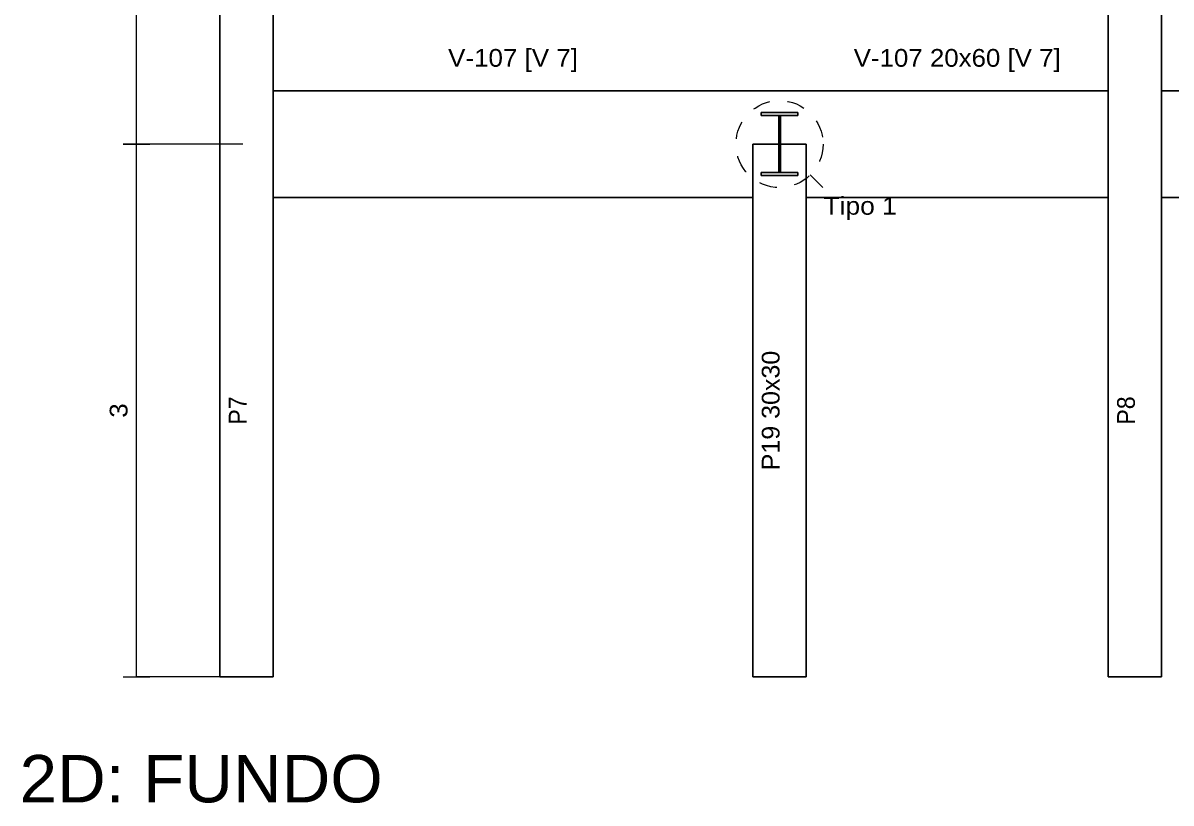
# Model space of a CAD drawing. Header units: millimetres. Extents: x 0 to 123, y 0 to 42.
# Drawn here: x 6.1 to 12.56, y 11.22 to 15.61 of the extents above; entities that cross this region are included whole.
import ezdxf
from ezdxf.enums import TextEntityAlignment as Align

# ---------------------------------------------------------------- set-up
doc = ezdxf.new("R2010")
doc.units = ezdxf.units.MM
doc.linetypes.add('CYPE_PUNTO', pattern=[0.075, 0, -0.075])
for name, color, linetype, lineweight in [('BARRAS_DE_ACO', 7, 'Continuous', 0), ('BARRAS_DE_CONCRETO', 7, 'Continuous', 0), ('COTAS', 13, 'Continuous', 0), ('MARCA_DE_LIGACAO_NO_DESENHO', 7, 'CYPE_PUNTO', 0), ('REFERENCIA_DAS_BARRAS', 2, 'Continuous', 0), ('TEXTO_DO_TIPO_DE_LIGACAO', 7, 'Continuous', 0), ('TITULOS', 9, 'Continuous', 0)]:
    doc.layers.add(name, color=color, linetype=linetype, lineweight=lineweight)
doc.styles.add('CYPETXT', font='arial.ttf', dxfattribs={"height": 0.2})

msp = doc.modelspace()

# ---------------------------------------------------------------- linework, layer by layer
at = {"layer": 'BARRAS_DE_ACO'}
for p, q in [((10.25847, 15.08772), (10.25847, 15.10452)), ((10.35627, 15.08772), (10.36567, 15.08772)), ((10.35627, 14.76732), (10.35627, 15.08772)), ((10.36567, 14.76732), (10.36567, 15.08772)), ((10.46347, 15.08772), (10.46347, 15.10452)), ((10.25847, 14.75052), (10.25847, 14.76732)), ((10.25847, 14.76732), (10.46347, 14.76732)), ((10.36567, 14.76732), (10.35627, 14.76732)), ((10.36567, 14.76732), (10.46281, 14.76732)), ((10.46347, 14.75052), (10.46347, 14.76727))]:
    msp.add_line(p, q, dxfattribs=at)
for points in [[(10.25847, 15.08772), (10.46347, 15.08772), (10.46347, 15.10452), (10.25847, 15.10452), (10.25847, 15.08772)], [(10.46347, 15.10452), (10.25847, 15.10452), (10.46347, 15.10452)], [(10.36567, 14.76732), (10.36567, 15.08772), (10.35627, 15.08772), (10.35627, 14.76732), (10.36567, 14.76732)], [(10.25847, 14.75052), (10.46347, 14.75052), (10.46347, 14.76732), (10.25847, 14.76732), (10.25847, 14.75052)]]:
    msp.add_lwpolyline(points, close=True, dxfattribs=at)
for points in [[(10.46347, 15.08772), (10.46347, 15.10452), (10.46347, 15.08772), (10.25847, 15.08772)], [(10.36567, 14.92752), (10.36567, 15.08772), (10.36567, 14.76732)], [(10.46347, 14.76732), (10.46347, 14.75052), (10.25847, 14.75052)]]:
    msp.add_lwpolyline(points, dxfattribs=at)
at = {"layer": 'BARRAS_DE_CONCRETO'}
for p, q in [((7.21097, 11.92752), (7.21097, 17.92752)), ((12.21097, 11.92752), (12.21097, 17.92752)), ((7.51097, 15.22752), (12.21097, 15.22752)), ((12.21097, 15.22752), (7.51097, 15.22752)), ((12.51097, 15.22752), (17.21097, 15.22752)), ((17.21097, 15.22752), (12.51097, 15.22752)), ((10.21097, 11.92752), (10.21097, 14.92752)), ((10.21097, 14.92752), (10.35627, 14.92752)), ((10.36567, 14.92752), (10.51097, 14.92752)), ((7.51097, 14.62752), (10.21097, 14.62752)), ((10.21097, 14.62752), (7.51097, 14.62752)), ((10.51097, 14.62752), (12.21097, 14.62752)), ((12.21097, 14.62752), (10.51097, 14.62752)), ((12.51097, 14.62752), (13.71097, 14.62752)), ((13.71097, 14.62752), (12.51097, 14.62752))]:
    msp.add_line(p, q, dxfattribs=at)
for points in [[(7.21097, 11.92752), (7.51097, 11.92752), (7.51097, 17.92752), (7.21097, 17.92752), (7.21097, 11.92752)], [(12.21097, 11.92752), (12.51097, 11.92752), (12.51097, 17.92752), (12.21097, 17.92752), (12.21097, 11.92752)]]:
    msp.add_lwpolyline(points, close=True, dxfattribs=at)
for points in [[(7.51097, 17.92752), (7.51097, 11.92752), (7.21097, 11.92752)], [(12.51097, 17.92752), (12.51097, 11.92752), (12.21097, 11.92752)], [(10.21097, 11.92752), (10.51097, 11.92752), (10.51097, 14.92752), (10.36567, 14.92752)], [(10.35627, 14.92752), (10.21097, 14.92752), (10.21097, 11.92752)], [(10.51097, 14.92752), (10.51097, 11.92752), (10.21097, 11.92752)]]:
    msp.add_lwpolyline(points, dxfattribs=at)
at = {"layer": 'COTAS'}
for p, q in [((6.74097, 14.92752), (6.74097, 17.92752)), ((6.66597, 14.92752), (6.81597, 14.92752)), ((6.81597, 14.92752), (6.66597, 14.92752)), ((6.74097, 11.92752), (6.74097, 14.92752)), ((7.34097, 14.92752), (6.74097, 14.92752)), ((6.66597, 11.92752), (6.81597, 11.92752)), ((7.34097, 11.92752), (6.74097, 11.92752))]:
    msp.add_line(p, q, dxfattribs=at)
at = {"layer": 'MARCA_DE_LIGACAO_NO_DESENHO'}
msp.add_line((10.53421, 14.75428), (10.60846, 14.68003), dxfattribs=at)
msp.add_circle((10.36097, 14.92752), 0.245, dxfattribs=at)

# ---------------------------------------------------------------- texts
at = {"layer": 'COTAS', "style": 'CYPETXT', "width": 1.042546}
msp.add_text('3', height=0.1, rotation=90, dxfattribs=at).set_placement((6.69097, 13.38702), (6.69097, 13.46802), align=Align.FIT)
at = {"layer": 'REFERENCIA_DAS_BARRAS', "color": 1, "style": 'CYPETXT'}
for s, width, p, p2 in [('V-107 [V 7]', 1.046462, (8.49522, 15.36293), (9.22661, 15.36293)), ('V-107 20x60 [V 7]', 1.041689, (10.77845, 15.36293), (11.94342, 15.36293))]:
    msp.add_text(s, height=0.1, dxfattribs=dict(at, width=width)).set_placement(p, p2, align=Align.FIT)
for s, width, p, p2 in [('P19 30x30', 1.007024, (10.36097, 13.09119), (10.36097, 13.76389)), ('P7', 0.929779, (7.36097, 13.34816), (7.36097, 13.50704)), ('P8', 0.930935, (12.36097, 13.34806), (12.36097, 13.50714))]:
    msp.add_text(s, height=0.1, rotation=90, dxfattribs=dict(at, width=width)).set_placement(p, p2, align=Align.FIT)
at = {"layer": 'TEXTO_DO_TIPO_DE_LIGACAO', "style": 'CYPETXT', "width": 1.062412}
msp.add_text('Tipo 1', height=0.1, dxfattribs=at).set_placement((10.60846, 14.53003), (11.02096, 14.53003), align=Align.FIT)
at = {"layer": 'TITULOS', "style": 'CYPETXT', "width": 1.018111}
msp.add_text('2D: FUNDO', height=0.266667, dxfattribs=at).set_placement((6.08354, 11.22138), (8.12754, 11.22138), align=Align.FIT)

doc.saveas('drawing.dxf')
